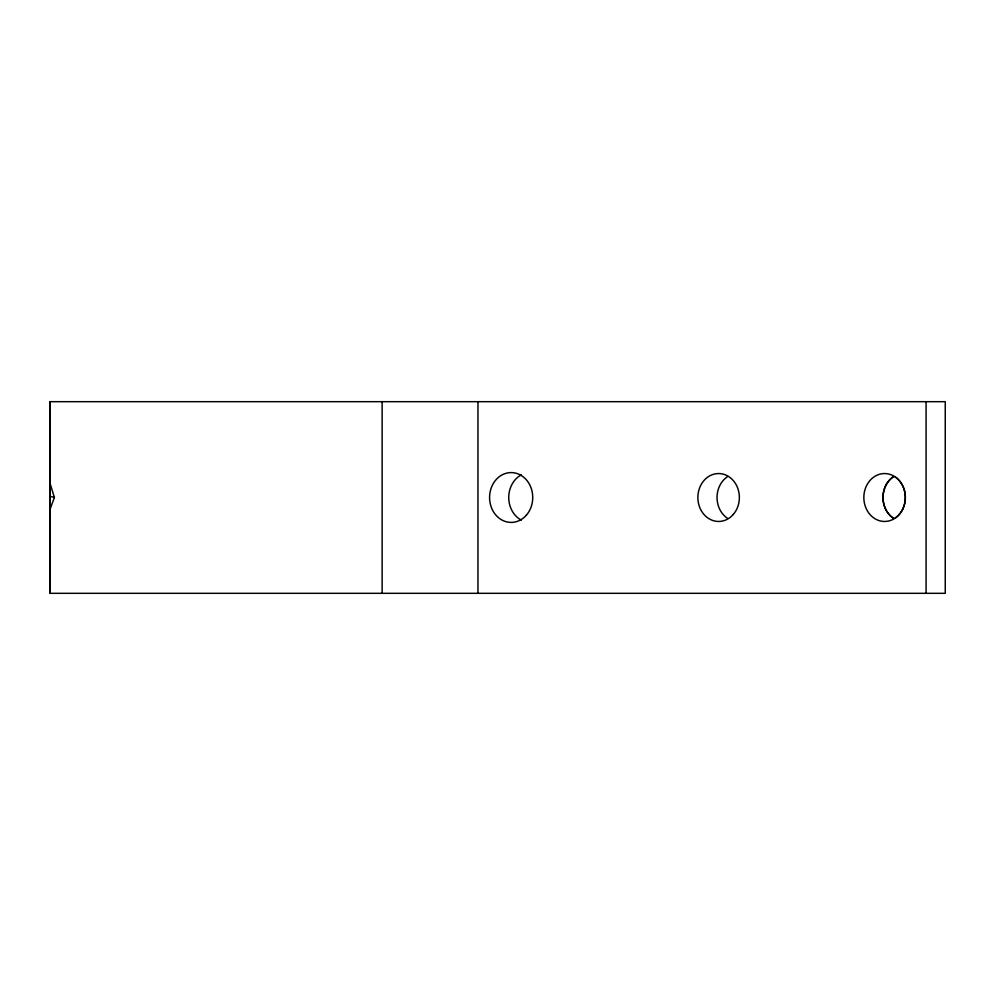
<?xml version="1.0" encoding="UTF-8"?>
<svg xmlns="http://www.w3.org/2000/svg" width="995" height="995" viewBox="0 0 995 995"><rect width="100%" height="100%" fill="white"/><g stroke="black" fill="none" stroke-linecap="round" stroke-linejoin="round"><path stroke-width="1.49" d="M49.75 593.318L49.75 401.681L945.25 401.681L945.25 593.318L49.75 593.318L50.21 491.095M49.75 484.876L50.285 477.177M49.75 471.804L50.26 465.71M49.75 460.486L50.198 455.971M49.75 451.693L50.272 447.153M49.75 510.124L54.389 497.5L49.75 482.351M54.389 497.5L49.75 496.194L49.75 401.681M49.75 536.355L50.223 540.981M49.75 525.459L50.272 531.628M49.75 512.649L50.297 520.261M49.75 498.806L50.223 506.554M926.084 401.681L926.084 593.318M477.961 401.681L477.961 593.318M382.142 401.681L382.142 593.318M521.268 520.111A24.912 21.579 90 0 1 508.743 497.5A24.912 21.579 90 0 1 521.268 474.889M727.407 518.246A23.955 20.746 -90 0 1 717.034 497.5A23.955 20.746 -90 0 1 727.407 476.754M894.965 476.754A23.955 20.746 90 0 1 905.338 497.5A23.955 20.746 90 0 1 894.965 518.246M526.417 515.111A24.912 21.579 -90 0 0 516.741 473.433A24.912 21.579 -90 0 0 490.311 503.943A24.912 21.579 -90 0 0 526.417 515.111M902.564 509.477A23.955 20.746 -90 0 0 884.592 473.545A23.955 20.746 -90 0 0 866.62 509.477A23.955 20.746 -90 0 0 902.564 509.477M733.29 514.44A23.955 20.746 -90 0 0 723.987 474.366A23.955 20.746 -90 0 0 698.577 503.706A23.955 20.746 -90 0 0 733.29 514.44M893.386 476.754A23.955 20.746 -90 0 0 893.386 518.246A23.955 20.746 90 0 1 883.013 497.5A23.955 20.746 90 0 1 893.386 476.754"/></g></svg>
